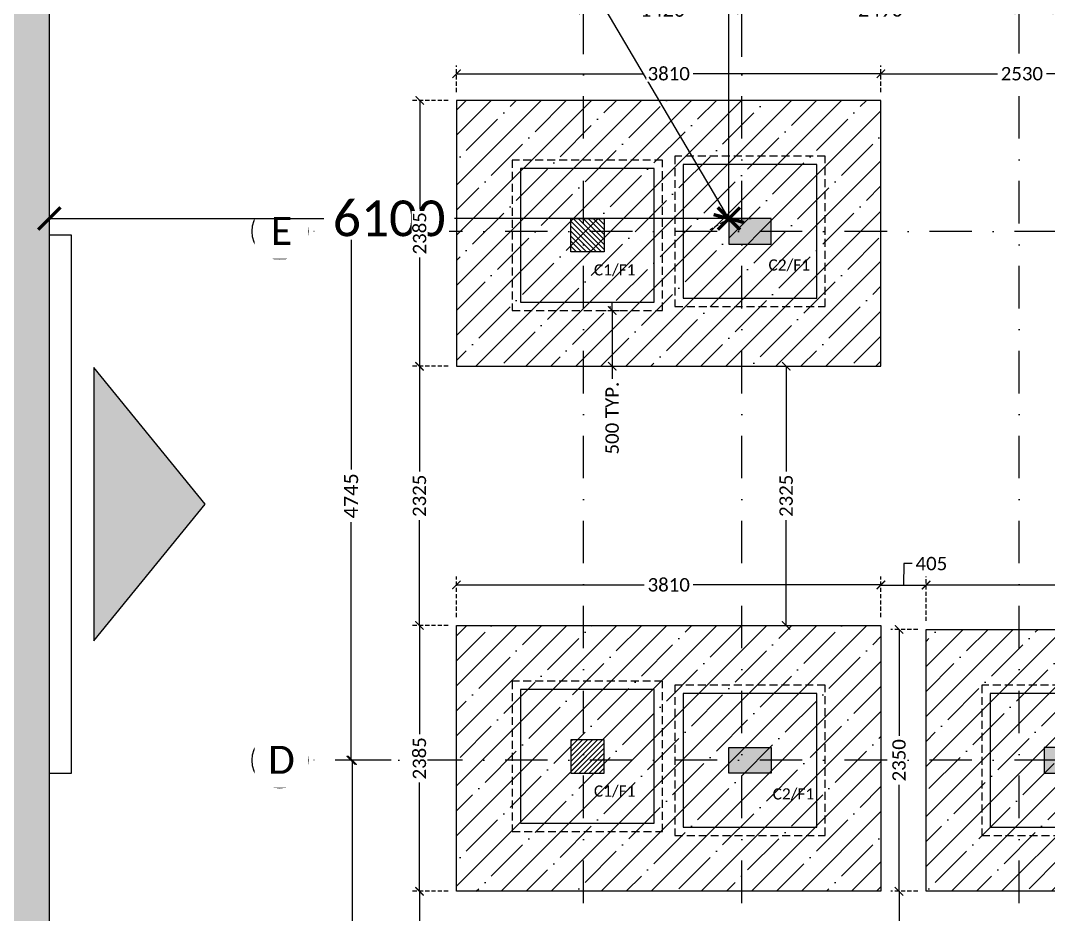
# Model space of a CAD drawing. Header units: millimetres. Extents: x -176651 to 388869, y -18959 to 486614.
# Drawn here: x 216384 to 225611, y 273492 to 281511 of the extents above; entities that cross this region are included whole.
import ezdxf
from ezdxf.xclip import XClip

# ---------------------------------------------------------------- set-up
doc = ezdxf.new("R2010")
doc.units = ezdxf.units.MM
doc.header["$LTSCALE"] = 150
doc.header["$XCLIPFRAME"] = 2
for name, pattern in [('3BHK-W(SB)$0$HIDDEN', [0.375, 0.25, -0.125]), ('DASHDOTX2', [50.8, 25.4, -12.7, 0, -12.7]), ('HIDDEN2', [4.7625, 3.175, -1.5875])]:
    doc.linetypes.add(name, pattern=pattern)
for name, color, linetype in [('ad-Column', 3, 'Continuous'), ('ad-Column Hatch', 125, 'Continuous'), ('ad-Entrance(1625)', 2, 'Continuous'), ('ad-Footing line', 2, 'Continuous'), ('ad-Grid', 8, 'DASHDOTX2'), ('ad-PCC line', 8, 'HIDDEN2'), ('ad-RCC', 3, 'Continuous'), ('ad-RCC Hatch', 125, 'Continuous'), ('ad-Road', 2, 'Continuous'), ('ad-Road Hatch', 8, 'Continuous'), ('ad-Text main', 7, 'Continuous'), ('ad-Wall hatch', 8, 'Continuous')]:
    doc.layers.add(name, color=color, linetype=linetype)
for name, color, linetype, true_color in [('ad-Dimension', 5, 'Continuous', 0x0000ff), ('ad-Footing Excavation', 30, 'Continuous', 0xff7f00), ('ad-Foundation text', 6, 'Continuous', 0xff00ff), ('ad-Plot Boundary', 6, 'Continuous', 0xff00ff)]:
    doc.layers.add(name, color=color, linetype=linetype, true_color=true_color)
doc.styles.get("Standard").update_dxf_attribs({"font": 'calibril.ttf'})
doc.dimstyles.new('A-75-DIM-INT (Framing)', dxfattribs={"dimscale": 100, "dimtxt": 1.6, "dimasz": 1, "dimexe": 1, "dimexo": 1, "dimgap": 0.5, "dimtad": 0, "dimdec": 0, "dimdsep": 46, "dimtxsty": 'Standard', "dimblk": 'ARCHTICK', "dimcen": 0.025, "dimclrd": 5, "dimclre": 5, "dimclrt": 256, "dimazin": 2, "dimtfac": 1, "dimtdec": 0, "dimtmove": 1, "dimatfit": 0, "dimldrblk": 'ARCHTICK', "dimfxl": 1, "dimfxlon": 1, "dimtfill": 1, "dimtolj": 1, "dimtzin": 0, "dimarcsym": 0})
pattern_1 = [(45, (-179236.65, -172034.9), (-224.5064, 224.5064), []), (45, (-179012.14, -172034.9), (-224.5064, 224.5064), [396.875, -79.375, 0, -79.375])]

# ---------------------------------------------------------------- blocks, each defined once
blk = doc.blocks.new('A$C4fb60e89')
at = {"layer": 'ad-Road Hatch', "ltscale": 5, "transparency": 33554687}
h = blk.add_hatch(dxfattribs=at)
h.set_pattern_fill('AR-HBONE', color=256, scale=15)
h.set_pattern_definition([(45, (-193247.7, -428758.8), (0, 2155.2615), [4572, -1524]), (135, (-192170.1, -427681.1), (2e-13, 2155.2615), [4572, -1524])])
h.paths.add_polyline_path([(175594.5, -250241), (169177.9, -249341.1), (167473.5, -249057.1), (167473.5, -138693.9), (101313.5, -138693.9), (101313.5, -199953.9), (101307.7, -237994.6), (101040.4, -268291), (101007.7, -280967.7), (101066.4, -293683.6), (101242.5, -311127.2), (100909.9, -319343.6), (100949.1, -333937.5), (100668.7, -366959.6), (100727.3, -390982.9), (100668.7, -404585.6), (100538.2, -420418.5), (100466.5, -428758.8), (92426.2, -427265.5), (92163.5, -427209.5), (92163.5, -321453.9), (24803.5, -321453.9), (24803.5, -412960.5), (15653.5, -411028.6), (15653.5, -321452.2), (-19535.1, -321452.2), (-34427.5, -319476.7), (-65207.4, -315394.6), (-171770.1, -301268.1), (-185853.9, -298333.1), (-193247.7, -296831.5), (-193244, -292907.6), (-191913.8, -285219.4), (-191838.8, -284678.8), (-183397.4, -286393.2), (-169722.9, -289242.8), (-53141.2, -304697.5), (-18730.1, -309262.2), (15653.3, -309262.2), (15653.5, 703.4), (24803.5, 1114.6), (24803.5, -129543.9), (92163.5, -129543.9), (92163.5, 15133.3), (101313.5, 17712.8), (101313.5, -129543.9), (167473.5, -129543.9), (167473.5, 35551.6), (175738, 37855), (175848.8, 28595.3), (175835.8, 25947.4), (175777.1, 14040.5), (175855.3, 2315.8), (175659.7, -18036.1), (175731.4, -34038.6), (175718.4, -46839.2), (175672.7, -63402.4), (175816.2, -82071.9), (175542.3, -106356), (175490.2, -124640.8), (175574.9, -145018.8), (175731.4, -168892), (175796.6, -181268.8), (175796.6, -192667.4), (175744.5, -208200.3), (175829.2, -223276.8), (175887.9, -234871.1)])
h.paths.add_polyline_path([(24803.5, -309263.9), (92163.5, -309263.9), (92163.5, -138693.9), (24803.5, -138693.9)], flags=16)
at = {"layer": 'ad-Road', "ltscale": 5}
blk.add_lwpolyline([(24803.5, -309263.9), (92163.5, -309263.9), (92163.5, -138693.9), (24803.5, -138693.9)], close=True, dxfattribs=at)
blk = doc.blocks.new('zw$E7CA')
at = {"layer": 'ad-Plot Boundary'}
blk.add_lwpolyline([(0, 0), (33680, 0), (33680, 30050), (0, 30050)], close=True, dxfattribs=at)
blk = doc.blocks.new('zw$A88E')
at = {"layer": 'ad-Plot Boundary', "ltscale": 5}
blk.add_blockref('zw$E7CA', (-150934.5, -206598.9), dxfattribs=at)
blk = doc.blocks.new('zw$68CA')
at = {"layer": 'ad-Entrance(1625)', "ltscale": 5}
h = blk.add_hatch(color=256, dxfattribs=at)
h.dxf.hatch_style = 1
h.paths.add_polyline_path([(-400, -1187.5), (-400, -3637.5), (-1400, -2412.5)])
for points in [[(-200, 0), (0, 0), (0, -4825), (-200, -4825)], [(-400, -1187.5), (-400, -3637.5), (-1400, -2412.5)]]:
    blk.add_lwpolyline(points, close=True, dxfattribs=at)
blk = doc.blocks.new('zw$9E45')
at = {"layer": 'ad-Entrance(1625)', "ltscale": 5, "xscale": -1}
blk.add_blockref('zw$68CA', (24803.5, -149173.9), dxfattribs=at)
blk = doc.blocks.new("Plot's Boundary")
at = {"layer": 'ad-Road', "ltscale": 5}
blk.add_blockref('A$C4fb60e89', (191838.8, 428758.8), dxfattribs=at)
at = {"layer": 'ad-Entrance(1625)', "ltscale": 5}
blk.add_blockref('zw$9E45', (191838.8, 428758.8), dxfattribs=at)
at = {"layer": 'ad-Plot Boundary', "ltscale": 5}
blk.add_blockref('zw$A88E', (367576.8, 466613.8), dxfattribs=at)
blk = doc.blocks.new('_ArchTick')
at = {"color": 0, "linetype": 'ByBlock', "const_width": 0.15}
blk.add_lwpolyline([(-0.5, -0.5), (0.5, 0.5)], dxfattribs=at)
blk = doc.blocks.new('*D377')
at = {"layer": 'ad-Dimension', "lineweight": -2, "transparency": 16777216}
for p, q in [((115, 15069.9), (115, 15574.3)), ((2605, 15194.2), (2605, 15574.3)), ((115, 15494.3), (1125.8, 15494.3)), ((2605, 15494.3), (1594.2, 15494.3))]:
    blk.add_line(p, q, dxfattribs=at)
at = {"layer": 'Defpoints', "color": 0, "transparency": 16777216}
for p in [(2605, 15494.3), (2605, 15114.2), (115, 14989.9)]:
    blk.add_point(p, dxfattribs=at)
at = {"layer": 'ad-Dimension', "lineweight": -2, "transparency": 16777216, "xscale": 80, "yscale": 80, "zscale": 80, "rotation": 180}
blk.add_blockref('_ArchTick', (115, 15494.3), dxfattribs=at)
at = {"layer": 'ad-Dimension', "lineweight": -2, "transparency": 16777216, "xscale": 80, "yscale": 80, "zscale": 80}
blk.add_blockref('_ArchTick', (2605, 15494.3), dxfattribs=at)
at = {"layer": 'ad-Dimension', "transparency": 16777216, "insert": (1360, 15494.3), "char_height": 128, "attachment_point": 5, "bg_fill": 3, "box_fill_scale": 1.1, "bg_fill_color": 256, "bg_fill_true_color": 13158600, "bg_fill_transparency": 0}
blk.add_mtext('\\A1;2490', dxfattribs=at)
blk = doc.blocks.new('*D378')
at = {"layer": 'ad-Dimension', "lineweight": -2, "transparency": 16777216}
for p, q in [((2775.2, 15754.6), (2695.2, 15754.6)), ((2775, 15494.3), (2775.2, 15754.6)), ((2605, 15171.2), (2605, 15574.3)), ((2945, 15194.2), (2945, 15574.3)), ((2605, 15494.3), (2945, 15494.3))]:
    blk.add_line(p, q, dxfattribs=at)
at = {"layer": 'Defpoints', "color": 0, "transparency": 16777216}
for p in [(2945, 15494.3), (2605, 15091.2), (2945, 15114.2)]:
    blk.add_point(p, dxfattribs=at)
at = {"layer": 'ad-Dimension', "lineweight": -2, "transparency": 16777216, "xscale": 80, "yscale": 80, "zscale": 80, "rotation": 180}
blk.add_blockref('_ArchTick', (2605, 15494.3), dxfattribs=at)
at = {"layer": 'ad-Dimension', "lineweight": -2, "transparency": 16777216, "xscale": 80, "yscale": 80, "zscale": 80}
blk.add_blockref('_ArchTick', (2945, 15494.3), dxfattribs=at)
at = {"layer": 'ad-Dimension', "transparency": 16777216, "insert": (2511.4, 15754.6), "char_height": 128, "attachment_point": 5, "bg_fill": 3, "box_fill_scale": 1.1, "bg_fill_color": 256, "bg_fill_true_color": 13158600, "bg_fill_transparency": 0}
blk.add_mtext('\\A1;340', dxfattribs=at)
blk = doc.blocks.new('*D375')
at = {"layer": 'ad-Dimension', "lineweight": -2, "transparency": 16777216}
for p, q in [((-3032, 13505), (-3471.3, 13505)), ((-3391.3, 13505), (-3391.3, 11367.6)), ((-3391.3, 8760), (-3391.3, 10897.4)), ((-3032, 8760), (-3471.3, 8760))]:
    blk.add_line(p, q, dxfattribs=at)
at = {"layer": 'Defpoints', "color": 0, "transparency": 16777216}
for p in [(-2952, 13505), (-3391.3, 8760), (-2952, 8760)]:
    blk.add_point(p, dxfattribs=at)
at = {"layer": 'ad-Dimension', "lineweight": -2, "transparency": 16777216, "xscale": 80, "yscale": 80, "zscale": 80}
for p, rotation in [((-3391.3, 13505), 90), ((-3391.3, 8760), 270)]:
    blk.add_blockref('_ArchTick', p, dxfattribs=dict(at, rotation=rotation))
at = {"layer": 'ad-Dimension', "transparency": 16777216, "insert": (-3391.3, 11132.5), "char_height": 128, "attachment_point": 5, "rotation": 90, "bg_fill": 3, "box_fill_scale": 1.1, "bg_fill_color": 256, "bg_fill_true_color": 13158600, "bg_fill_transparency": 0}
blk.add_mtext('\\A1;4745', dxfattribs=at)
blk = doc.blocks.new('*D379')
at = {"layer": 'ad-Dimension', "lineweight": -2, "transparency": 16777216}
for p, q in [((-3032, 8760), (-3460.2, 8760)), ((-3380.2, 8760), (-3380.2, 6932.9)), ((-3380.2, 4630), (-3380.2, 6457.1)), ((-3132.1, 4630), (-3460.2, 4630))]:
    blk.add_line(p, q, dxfattribs=at)
at = {"layer": 'Defpoints', "color": 0, "transparency": 16777216}
for p in [(-2952, 8760), (-3380.2, 4630), (-3052.1, 4630)]:
    blk.add_point(p, dxfattribs=at)
at = {"layer": 'ad-Dimension', "lineweight": -2, "transparency": 16777216, "xscale": 80, "yscale": 80, "zscale": 80}
for p, rotation in [((-3380.2, 8760), 90), ((-3380.2, 4630), 270)]:
    blk.add_blockref('_ArchTick', p, dxfattribs=dict(at, rotation=rotation))
at = {"layer": 'ad-Dimension', "transparency": 16777216, "insert": (-3380.2, 6695), "char_height": 128, "attachment_point": 5, "rotation": 90, "bg_fill": 3, "box_fill_scale": 1.1, "bg_fill_color": 256, "bg_fill_true_color": 13158600, "bg_fill_transparency": 0}
blk.add_mtext('\\A1;4130', dxfattribs=at)
blk = doc.blocks.new('*D381')
at = {"layer": 'ad-Dimension', "lineweight": -2, "transparency": 16777216}
for p, q in [((-1305, 15095.8), (-1305, 15573.5)), ((115, 15069.9), (115, 15573.5)), ((-1305, 15493.5), (-826.2, 15493.5)), ((115, 15493.5), (-363.8, 15493.5))]:
    blk.add_line(p, q, dxfattribs=at)
at = {"layer": 'Defpoints', "color": 0, "transparency": 16777216}
for p in [(-1305, 15493.5), (-1305, 15015.8), (115, 14989.9)]:
    blk.add_point(p, dxfattribs=at)
at = {"layer": 'ad-Dimension', "lineweight": -2, "transparency": 16777216, "xscale": 80, "yscale": 80, "zscale": 80, "rotation": 180}
blk.add_blockref('_ArchTick', (-1305, 15493.5), dxfattribs=at)
at = {"layer": 'ad-Dimension', "lineweight": -2, "transparency": 16777216, "xscale": 80, "yscale": 80, "zscale": 80}
blk.add_blockref('_ArchTick', (115, 15493.5), dxfattribs=at)
at = {"layer": 'ad-Dimension', "transparency": 16777216, "insert": (-595, 15493.5), "char_height": 128, "attachment_point": 5, "bg_fill": 3, "box_fill_scale": 1.1, "bg_fill_color": 256, "bg_fill_true_color": 13158600, "bg_fill_transparency": 0}
blk.add_mtext('\\A1;1420', dxfattribs=at)
blk = doc.blocks.new('zw$6AA0')
at = {"layer": 'ad-Column Hatch', "transparency": 33554687}
h = blk.add_hatch(color=256, dxfattribs=at)
h.dxf.hatch_style = 1
h.paths.add_polyline_path([(0, -230), (380, -230), (380, 0), (0, 0)])
at = {"layer": 'ad-Column'}
blk.add_lwpolyline([(0, -230), (380, -230), (380, 0), (0, 0)], close=True, dxfattribs=at)
blk = doc.blocks.new('zw$C199')
at = {"layer": 'ad-Column Hatch', "transparency": 33554687}
h = blk.add_hatch(color=256, dxfattribs=at)
h.dxf.hatch_style = 1
h.paths.add_polyline_path([(0, 0), (230, 0), (230, 230), (0, 230)])
at = {"layer": 'ad-Column'}
blk.add_lwpolyline([(0, 0), (230, 0), (230, 230), (0, 230)], close=True, dxfattribs=at)
blk = doc.blocks.new('A$C42b14ea2')
at = {"layer": 'ad-RCC Hatch', "transparency": 33554687}
h = blk.add_hatch(dxfattribs=at)
h.set_pattern_fill('ANSI31', color=256, scale=10)
h.set_pattern_definition([(45, (13250, 8645), (-22.45064, 22.45064), [])])
h.paths.add_polyline_path([(0, 0), (300, 0), (300, 300), (0, 300)])
at = {"layer": 'ad-RCC'}
blk.add_lwpolyline([(0, 0), (300, 0), (300, 300), (0, 300)], close=True, dxfattribs=at)
blk = doc.blocks.new('1625W_Columns')
at = {"layer": 'ad-Column'}
for name, p, rotation in [('zw$6AA0', (0, 13620), 359.9999999999993), ('zw$C199', (2830, 8645), 359.9999999999999)]:
    blk.add_blockref(name, p, dxfattribs=dict(at, rotation=rotation))
at = {"layer": 'ad-Column', "xscale": -1, "rotation": 179.9999999999999}
blk.add_blockref('zw$6AA0', (0, 8645), dxfattribs=at)
at = {"layer": 'ad-RCC', "xscale": -1, "rotation": 180}
blk.add_blockref('A$C42b14ea2', (-1420, 13620), dxfattribs=at)
at = {"layer": 'ad-RCC'}
blk.add_blockref('A$C42b14ea2', (-1420, 8645), dxfattribs=at)
blk = doc.blocks.new('A$C26f4352e')
at = {"layer": 'ad-Foundation text', "char_height": 100, "width": 349.312, "attachment_point": 5}
for s, insert in [('\\pxt5;C2/F1', (-11578, -419.5)), ('\\pxt5;C1/F1', (-13145, -463.7)), ('\\pxt5;C1/F1', (-13145, -5138.7)), ('\\pxt5;C2/F1', (-11540.7, -5164.5))]:
    blk.add_mtext(s, dxfattribs=dict(at, insert=insert))
blk = doc.blocks.new('A$Cf8271b05')
at = {"layer": 'ad-Footing line'}
for points in [[(-1870, -520), (-670, -520), (-670, 680), (-1870, 680)], [(-410, -485), (790, -485), (790, 715), (-410, 715)], [(-1870, -5195), (-670, -5195), (-670, -3995), (-1870, -3995)], [(-410, -5230), (790, -5230), (790, -4030), (-410, -4030)], [(2345, -5230), (3545, -5230), (3545, -4030), (2345, -4030)]]:
    blk.add_lwpolyline(points, close=True, dxfattribs=at)
at = {"layer": 'ad-PCC line', "ltscale": 0.15}
for points in [[(-1945, -595), (-595, -595), (-595, 755), (-1945, 755)], [(-485, -560), (865, -560), (865, 790), (-485, 790)], [(-1945, -5270), (-595, -5270), (-595, -3920), (-1945, -3920)], [(-485, -5305), (865, -5305), (865, -3955), (-485, -3955)], [(2270, -5305), (3620, -5305), (3620, -3955), (2270, -3955)]]:
    blk.add_lwpolyline(points, close=True, dxfattribs=at)
blk = doc.blocks.new('*D386')
at = {"layer": 'ad-Dimension', "linetype": '3BHK-W(SB)$0$HIDDEN', "lineweight": -2, "transparency": 16777216}
for p, q in [((-18220, 2000), (-18220, -200)), ((-12120, 0), (-12120, 200))]:
    blk.add_line(p, q, dxfattribs=at)
at = {"layer": 'ad-Dimension', "lineweight": -2, "transparency": 16777216}
for p, q in [((-18220, 0), (-15756.6, 0)), ((-12120, 0), (-14583.4, 0))]:
    blk.add_line(p, q, dxfattribs=at)
at = {"layer": 'Defpoints', "color": 0, "transparency": 16777216}
for p in [(-18220, 10330), (-18220, 0), (-12120, 0)]:
    blk.add_point(p, dxfattribs=at)
at = {"layer": 'ad-Dimension', "lineweight": -2, "transparency": 16777216, "xscale": 200, "yscale": 200, "zscale": 200, "rotation": 180}
blk.add_blockref('_ArchTick', (-18220, 0), dxfattribs=at)
at = {"layer": 'ad-Dimension', "lineweight": -2, "transparency": 16777216, "xscale": 200, "yscale": 200, "zscale": 200}
blk.add_blockref('_ArchTick', (-12120, 0), dxfattribs=at)
at = {"layer": 'ad-Dimension', "transparency": 16777216, "insert": (-15170, 0), "char_height": 320, "attachment_point": 5, "bg_fill": 3, "box_fill_scale": 1.1, "bg_fill_color": 256, "bg_fill_true_color": 13158600, "bg_fill_transparency": 0}
blk.add_mtext('\\A1;6100', dxfattribs=at)
blk = doc.blocks.new('*D387')
at = {"layer": 'ad-Dimension', "linetype": '3BHK-W(SB)$0$HIDDEN', "lineweight": -2, "transparency": 16777216}
for p, q in [((-14120, 10330), (-11920, 10330)), ((-12120, 0), (-11920, 0))]:
    blk.add_line(p, q, dxfattribs=at)
at = {"layer": 'ad-Dimension', "lineweight": -2, "transparency": 16777216}
for p, q in [((-12120, 10330), (-12120, 5870.8)), ((-12120, 0), (-12120, 4459.2))]:
    blk.add_line(p, q, dxfattribs=at)
at = {"layer": 'Defpoints', "color": 0, "transparency": 16777216}
for p in [(-18220, 10330), (-12120, 10330), (-12120, 0)]:
    blk.add_point(p, dxfattribs=at)
at = {"layer": 'ad-Dimension', "lineweight": -2, "transparency": 16777216, "xscale": 200, "yscale": 200, "zscale": 200}
for p, rotation in [((-12120, 10330), 90), ((-12120, 0), 270)]:
    blk.add_blockref('_ArchTick', p, dxfattribs=dict(at, rotation=rotation))
at = {"layer": 'ad-Dimension', "transparency": 16777216, "insert": (-12120, 5165), "char_height": 320, "attachment_point": 5, "rotation": 90, "bg_fill": 3, "box_fill_scale": 1.1, "bg_fill_color": 256, "bg_fill_true_color": 13158600, "bg_fill_transparency": 0}
blk.add_mtext('\\A1;10330', dxfattribs=at)
blk = doc.blocks.new('*D388')
at = {"layer": 'ad-Dimension', "linetype": '3BHK-W(SB)$0$HIDDEN', "lineweight": -2, "transparency": 16777216}
for p, q in [((-18220, 10330), (-18392.2, 10228.3)), ((-12120, 0), (-12292.2, -101.7))]:
    blk.add_line(p, q, dxfattribs=at)
at = {"layer": 'ad-Dimension', "lineweight": -2, "transparency": 16777216}
for p, q in [((-18220, 10330), (-15527.4, 5770.3)), ((-12120, 0), (-14812.6, 4559.7))]:
    blk.add_line(p, q, dxfattribs=at)
at = {"layer": 'Defpoints', "color": 0, "transparency": 16777216}
for p in [(-18220, 10330), (-18220, 10330), (-12120, 0)]:
    blk.add_point(p, dxfattribs=at)
at = {"layer": 'ad-Dimension', "lineweight": -2, "transparency": 16777216, "xscale": 200, "yscale": 200, "zscale": 200}
for p, rotation in [((-18220, 10330), 120.5624059564926), ((-12120, 0), 300.5624059564926)]:
    blk.add_blockref('_ArchTick', p, dxfattribs=dict(at, rotation=rotation))
at = {"layer": 'ad-Dimension', "transparency": 16777216, "insert": (-15170, 5165), "char_height": 320, "attachment_point": 5, "rotation": 300.56241, "bg_fill": 3, "box_fill_scale": 1.1, "bg_fill_color": 256, "bg_fill_true_color": 13158600, "bg_fill_transparency": 0}
blk.add_mtext('\\A1;11997', dxfattribs=at)
blk = doc.blocks.new('A$Cc8ad2c65')
at = {"layer": 'ad-Wall hatch', "transparency": 33554687}
h = blk.add_hatch(dxfattribs=at)
h.set_pattern_fill('ANSI35', color=256, scale=50)
h.set_pattern_definition(pattern_1)
h.paths.add_polyline_path([(-2445, -1095), (1365, -1095), (1365, 1290), (-2445, 1290)])
h = blk.add_hatch(dxfattribs=at)
h.set_pattern_fill('ANSI35', color=256, scale=50)
h.set_pattern_definition(pattern_1)
h.paths.add_polyline_path([(6315, -5805), (1770, -5805), (1770, -3455), (6315, -3455), (6315, -3230), (8965, -3230), (8965, -5880), (6315, -5880)])
h = blk.add_hatch(dxfattribs=at)
h.set_pattern_fill('ANSI35', color=256, scale=50)
h.set_pattern_definition(pattern_1)
h.paths.add_polyline_path([(-2445, -3420), (1365, -3420), (1365, -5805), (-2445, -5805)])
at = {"layer": 'ad-Footing Excavation'}
for points in [[(-2445, -1095), (1365, -1095), (1365, 1290), (-2445, 1290)], [(-2445, -3420), (1365, -3420), (1365, -5805), (-2445, -5805)]]:
    blk.add_lwpolyline(points, close=True, dxfattribs=at)
blk.add_lwpolyline([(6315, -5805), (1770, -5805), (1770, -3455), (6315, -3455), (6315, -3230), (8965, -3230), (8965, -5880), (6315, -5880), (6315, -5805)], dxfattribs=at)
blk = doc.blocks.new('*D16')
at = {"layer": 'ad-Dimension', "linetype": '3BHK-W(SB)$0$HIDDEN', "lineweight": -2, "transparency": 16777216}
for p, q in [((-575, 685), (-575, 923.8)), ((3235, 685), (3235, 923.8))]:
    blk.add_line(p, q, dxfattribs=at)
at = {"layer": 'ad-Dimension', "lineweight": -2, "transparency": 16777216}
for p, q in [((-575, 848.8), (1109.7, 848.8)), ((3235, 848.8), (1550.3, 848.8))]:
    blk.add_line(p, q, dxfattribs=at)
at = {"layer": 'Defpoints', "color": 0, "transparency": 16777216}
for p in [(3235, 848.8), (-575, 610), (3235, 610)]:
    blk.add_point(p, dxfattribs=at)
at = {"layer": 'ad-Dimension', "lineweight": -2, "transparency": 16777216, "xscale": 75, "yscale": 75, "zscale": 75, "rotation": 180}
blk.add_blockref('_ArchTick', (-575, 848.8), dxfattribs=at)
at = {"layer": 'ad-Dimension', "lineweight": -2, "transparency": 16777216, "xscale": 75, "yscale": 75, "zscale": 75}
blk.add_blockref('_ArchTick', (3235, 848.8), dxfattribs=at)
at = {"layer": 'ad-Dimension', "transparency": 16777216, "insert": (1330, 848.8), "char_height": 120, "attachment_point": 5, "bg_fill": 3, "box_fill_scale": 1.1, "bg_fill_color": 257, "bg_fill_transparency": 0}
blk.add_mtext('\\A1;3810', dxfattribs=at)
blk = doc.blocks.new('*D17')
at = {"layer": 'ad-Dimension', "linetype": '3BHK-W(SB)$0$HIDDEN', "lineweight": -2, "transparency": 16777216}
for p, q in [((3235, 685), (3235, 923.8)), ((5765, 685), (5765, 923.8))]:
    blk.add_line(p, q, dxfattribs=at)
at = {"layer": 'ad-Dimension', "lineweight": -2, "transparency": 16777216}
for p, q in [((3235, 848.8), (4280.4, 848.8)), ((5765, 848.8), (4719.6, 848.8))]:
    blk.add_line(p, q, dxfattribs=at)
at = {"layer": 'Defpoints', "color": 0, "transparency": 16777216}
for p in [(5765, 848.8), (3235, 610), (5765, 610)]:
    blk.add_point(p, dxfattribs=at)
at = {"layer": 'ad-Dimension', "lineweight": -2, "transparency": 16777216, "xscale": 75, "yscale": 75, "zscale": 75, "rotation": 180}
blk.add_blockref('_ArchTick', (3235, 848.8), dxfattribs=at)
at = {"layer": 'ad-Dimension', "lineweight": -2, "transparency": 16777216, "xscale": 75, "yscale": 75, "zscale": 75}
blk.add_blockref('_ArchTick', (5765, 848.8), dxfattribs=at)
at = {"layer": 'ad-Dimension', "transparency": 16777216, "insert": (4500, 848.8), "char_height": 120, "attachment_point": 5, "bg_fill": 3, "box_fill_scale": 1.1, "bg_fill_color": 257, "bg_fill_transparency": 0}
blk.add_mtext('\\A1;2530', dxfattribs=at)
blk = doc.blocks.new('*D28')
at = {"layer": 'ad-Dimension', "linetype": '3BHK-W(SB)$0$HIDDEN', "lineweight": -2, "transparency": 16777216}
for p, q in [((-650, 610), (-980.6, 610)), ((-650, -1775), (-980.6, -1775))]:
    blk.add_line(p, q, dxfattribs=at)
at = {"layer": 'ad-Dimension', "lineweight": -2, "transparency": 16777216}
for p, q in [((-905.6, 610), (-905.6, -365.5)), ((-905.6, -1775), (-905.6, -799.5))]:
    blk.add_line(p, q, dxfattribs=at)
at = {"layer": 'Defpoints', "color": 0, "transparency": 16777216}
for p in [(-905.6, 610), (-575, 610), (-575, -1775)]:
    blk.add_point(p, dxfattribs=at)
at = {"layer": 'ad-Dimension', "lineweight": -2, "transparency": 16777216, "xscale": 75, "yscale": 75, "zscale": 75}
for p, rotation in [((-905.6, 610), 90), ((-905.6, -1775), 270)]:
    blk.add_blockref('_ArchTick', p, dxfattribs=dict(at, rotation=rotation))
at = {"layer": 'ad-Dimension', "transparency": 16777216, "insert": (-905.6, -582.5), "char_height": 120, "attachment_point": 5, "rotation": 90, "bg_fill": 3, "box_fill_scale": 1.1, "bg_fill_color": 257, "bg_fill_transparency": 0}
blk.add_mtext('\\A1;2385', dxfattribs=at)
blk = doc.blocks.new('*D29')
at = {"layer": 'ad-Dimension', "linetype": '3BHK-W(SB)$0$HIDDEN', "lineweight": -2, "transparency": 16777216}
for p, q in [((-650, -1775), (-982.5, -1775)), ((-650, -4100), (-982.5, -4100))]:
    blk.add_line(p, q, dxfattribs=at)
at = {"layer": 'ad-Dimension', "lineweight": -2, "transparency": 16777216}
for p, q in [((-907.5, -1775), (-907.5, -2720.5)), ((-907.5, -4100), (-907.5, -3154.5))]:
    blk.add_line(p, q, dxfattribs=at)
at = {"layer": 'Defpoints', "color": 0, "transparency": 16777216}
for p in [(-575, -1775), (-907.5, -4100), (-575, -4100)]:
    blk.add_point(p, dxfattribs=at)
at = {"layer": 'ad-Dimension', "lineweight": -2, "transparency": 16777216, "xscale": 75, "yscale": 75, "zscale": 75}
for p, rotation in [((-907.5, -1775), 90), ((-907.5, -4100), 270)]:
    blk.add_blockref('_ArchTick', p, dxfattribs=dict(at, rotation=rotation))
at = {"layer": 'ad-Dimension', "transparency": 16777216, "insert": (-907.5, -2937.5), "char_height": 120, "attachment_point": 5, "rotation": 90, "bg_fill": 3, "box_fill_scale": 1.1, "bg_fill_color": 257, "bg_fill_transparency": 0}
blk.add_mtext('\\A1;2325', dxfattribs=at)
blk = doc.blocks.new('*D30')
at = {"layer": 'ad-Dimension', "linetype": '3BHK-W(SB)$0$HIDDEN', "lineweight": -2, "transparency": 16777216}
for p, q in [((-650, -4100), (-982.5, -4100)), ((-650, -6485), (-982.5, -6485))]:
    blk.add_line(p, q, dxfattribs=at)
at = {"layer": 'ad-Dimension', "lineweight": -2, "transparency": 16777216}
for p, q in [((-907.5, -4100), (-907.5, -5075.5)), ((-907.5, -6485), (-907.5, -5509.5))]:
    blk.add_line(p, q, dxfattribs=at)
at = {"layer": 'Defpoints', "color": 0, "transparency": 16777216}
for p in [(-575, -4100), (-907.5, -6485), (-575, -6485)]:
    blk.add_point(p, dxfattribs=at)
at = {"layer": 'ad-Dimension', "lineweight": -2, "transparency": 16777216, "xscale": 75, "yscale": 75, "zscale": 75}
for p, rotation in [((-907.5, -4100), 90), ((-907.5, -6485), 270)]:
    blk.add_blockref('_ArchTick', p, dxfattribs=dict(at, rotation=rotation))
at = {"layer": 'ad-Dimension', "transparency": 16777216, "insert": (-907.5, -5292.5), "char_height": 120, "attachment_point": 5, "rotation": 90, "bg_fill": 3, "box_fill_scale": 1.1, "bg_fill_color": 257, "bg_fill_transparency": 0}
blk.add_mtext('\\A1;2385', dxfattribs=at)
blk = doc.blocks.new('*D31')
at = {"layer": 'ad-Dimension', "linetype": '3BHK-W(SB)$0$HIDDEN', "lineweight": -2, "transparency": 16777216}
for p, q in [((-650, -6485), (-982.5, -6485)), ((-157.5, -8265), (-982.5, -8265))]:
    blk.add_line(p, q, dxfattribs=at)
at = {"layer": 'ad-Dimension', "lineweight": -2, "transparency": 16777216}
for p, q in [((-907.5, -6485), (-907.5, -7158.2)), ((-907.5, -8265), (-907.5, -7591.8))]:
    blk.add_line(p, q, dxfattribs=at)
at = {"layer": 'Defpoints', "color": 0, "transparency": 16777216}
for p in [(-575, -6485), (-907.5, -8265), (885, -8265)]:
    blk.add_point(p, dxfattribs=at)
at = {"layer": 'ad-Dimension', "lineweight": -2, "transparency": 16777216, "xscale": 75, "yscale": 75, "zscale": 75}
for p, rotation in [((-907.5, -6485), 90), ((-907.5, -8265), 270)]:
    blk.add_blockref('_ArchTick', p, dxfattribs=dict(at, rotation=rotation))
at = {"layer": 'ad-Dimension', "transparency": 16777216, "insert": (-907.5, -7375), "char_height": 120, "attachment_point": 5, "rotation": 90, "bg_fill": 3, "box_fill_scale": 1.1, "bg_fill_color": 257, "bg_fill_transparency": 0}
blk.add_mtext('\\A1;1780', dxfattribs=at)
blk = doc.blocks.new('*D37')
at = {"layer": 'ad-Dimension', "lineweight": -2, "transparency": 16777216}
for p, q in [((3440.2, -3545.7), (3437.5, -3738.2)), ((3515.2, -3545.7), (3440.2, -3545.7)), ((3235, -3738.2), (3640, -3738.2))]:
    blk.add_line(p, q, dxfattribs=at)
at = {"layer": 'ad-Dimension', "linetype": '3BHK-W(SB)$0$HIDDEN', "lineweight": -2, "transparency": 16777216}
for p, q in [((3235, -4025), (3235, -3663.2)), ((3640, -4060), (3640, -3663.2))]:
    blk.add_line(p, q, dxfattribs=at)
at = {"layer": 'Defpoints', "color": 0, "transparency": 16777216}
for p in [(3640, -3738.2), (3235, -4100), (3640, -4135)]:
    blk.add_point(p, dxfattribs=at)
at = {"layer": 'ad-Dimension', "lineweight": -2, "transparency": 16777216, "xscale": 75, "yscale": 75, "zscale": 75, "rotation": 180}
blk.add_blockref('_ArchTick', (3235, -3738.2), dxfattribs=at)
at = {"layer": 'ad-Dimension', "lineweight": -2, "transparency": 16777216, "xscale": 75, "yscale": 75, "zscale": 75}
blk.add_blockref('_ArchTick', (3640, -3738.2), dxfattribs=at)
at = {"layer": 'ad-Dimension', "transparency": 16777216, "insert": (3687.7, -3545.7), "char_height": 120, "attachment_point": 5, "bg_fill": 3, "box_fill_scale": 1.1, "bg_fill_color": 257, "bg_fill_transparency": 0}
blk.add_mtext('\\A1;405', dxfattribs=at)
blk = doc.blocks.new('*D38')
at = {"layer": 'ad-Dimension', "linetype": '3BHK-W(SB)$0$HIDDEN', "lineweight": -2, "transparency": 16777216}
for p, q in [((3640, -4060), (3640, -3661.4)), ((8185, -3835), (8185, -3661.4))]:
    blk.add_line(p, q, dxfattribs=at)
at = {"layer": 'ad-Dimension', "lineweight": -2, "transparency": 16777216}
for p, q in [((3640, -3736.4), (5692.1, -3736.4)), ((8185, -3736.4), (6132.9, -3736.4))]:
    blk.add_line(p, q, dxfattribs=at)
at = {"layer": 'Defpoints', "color": 0, "transparency": 16777216}
for p in [(8185, -3736.4), (8185, -3910), (3640, -4135)]:
    blk.add_point(p, dxfattribs=at)
at = {"layer": 'ad-Dimension', "lineweight": -2, "transparency": 16777216, "xscale": 75, "yscale": 75, "zscale": 75, "rotation": 180}
blk.add_blockref('_ArchTick', (3640, -3736.4), dxfattribs=at)
at = {"layer": 'ad-Dimension', "lineweight": -2, "transparency": 16777216, "xscale": 75, "yscale": 75, "zscale": 75}
blk.add_blockref('_ArchTick', (8185, -3736.4), dxfattribs=at)
at = {"layer": 'ad-Dimension', "transparency": 16777216, "insert": (5912.5, -3736.4), "char_height": 120, "attachment_point": 5, "bg_fill": 3, "box_fill_scale": 1.1, "bg_fill_color": 257, "bg_fill_transparency": 0}
blk.add_mtext('\\A1;4545', dxfattribs=at)
blk = doc.blocks.new('*D67')
at = {"layer": 'ad-Dimension', "linetype": '3BHK-W(SB)$0$HIDDEN', "lineweight": -2, "transparency": 16777216}
for p, q in [((-575, -4025), (-575, -3661.4)), ((3235, -4025), (3235, -3661.4))]:
    blk.add_line(p, q, dxfattribs=at)
at = {"layer": 'ad-Dimension', "lineweight": -2, "transparency": 16777216}
for p, q in [((-575, -3736.4), (1109.7, -3736.4)), ((3235, -3736.4), (1550.3, -3736.4))]:
    blk.add_line(p, q, dxfattribs=at)
at = {"layer": 'Defpoints', "color": 0, "transparency": 16777216}
for p in [(3235, -3736.4), (-575, -4100), (3235, -4100)]:
    blk.add_point(p, dxfattribs=at)
at = {"layer": 'ad-Dimension', "lineweight": -2, "transparency": 16777216, "xscale": 75, "yscale": 75, "zscale": 75, "rotation": 180}
blk.add_blockref('_ArchTick', (-575, -3736.4), dxfattribs=at)
at = {"layer": 'ad-Dimension', "lineweight": -2, "transparency": 16777216, "xscale": 75, "yscale": 75, "zscale": 75}
blk.add_blockref('_ArchTick', (3235, -3736.4), dxfattribs=at)
at = {"layer": 'ad-Dimension', "transparency": 16777216, "insert": (1330, -3736.4), "char_height": 120, "attachment_point": 5, "bg_fill": 3, "box_fill_scale": 1.1, "bg_fill_color": 257, "bg_fill_transparency": 0}
blk.add_mtext('\\A1;3810', dxfattribs=at)
blk = doc.blocks.new('*D69')
at = {"layer": 'ad-Dimension', "linetype": '3BHK-W(SB)$0$HIDDEN', "lineweight": -2, "transparency": 16777216}
for p, q in [((3565, -6485), (3322.4, -6485)), ((3565, -8265), (3322.4, -8265))]:
    blk.add_line(p, q, dxfattribs=at)
at = {"layer": 'ad-Dimension', "lineweight": -2, "transparency": 16777216}
for p, q in [((3397.4, -6485), (3397.4, -7158.2)), ((3397.4, -8265), (3397.4, -7591.8))]:
    blk.add_line(p, q, dxfattribs=at)
at = {"layer": 'Defpoints', "color": 0, "transparency": 16777216}
for p in [(3397.4, -6485), (3640, -6485), (3640, -8265)]:
    blk.add_point(p, dxfattribs=at)
at = {"layer": 'ad-Dimension', "lineweight": -2, "transparency": 16777216, "xscale": 75, "yscale": 75, "zscale": 75}
for p, rotation in [((3397.4, -6485), 90), ((3397.4, -8265), 270)]:
    blk.add_blockref('_ArchTick', p, dxfattribs=dict(at, rotation=rotation))
at = {"layer": 'ad-Dimension', "transparency": 16777216, "insert": (3397.4, -7375), "char_height": 120, "attachment_point": 5, "rotation": 90, "bg_fill": 3, "box_fill_scale": 1.1, "bg_fill_color": 257, "bg_fill_transparency": 0}
blk.add_mtext('\\A1;1780', dxfattribs=at)
blk = doc.blocks.new('*D70')
at = {"layer": 'ad-Dimension', "linetype": '3BHK-W(SB)$0$HIDDEN', "lineweight": -2, "transparency": 16777216}
for p, q in [((3565, -4135), (3322.4, -4135)), ((3565, -6485), (3322.4, -6485))]:
    blk.add_line(p, q, dxfattribs=at)
at = {"layer": 'ad-Dimension', "lineweight": -2, "transparency": 16777216}
for p, q in [((3397.4, -4135), (3397.4, -5090.4)), ((3397.4, -6485), (3397.4, -5529.6))]:
    blk.add_line(p, q, dxfattribs=at)
at = {"layer": 'Defpoints', "color": 0, "transparency": 16777216}
for p in [(3397.4, -4135), (3640, -4135), (3640, -6485)]:
    blk.add_point(p, dxfattribs=at)
at = {"layer": 'ad-Dimension', "lineweight": -2, "transparency": 16777216, "xscale": 75, "yscale": 75, "zscale": 75}
for p, rotation in [((3397.4, -4135), 90), ((3397.4, -6485), 270)]:
    blk.add_blockref('_ArchTick', p, dxfattribs=dict(at, rotation=rotation))
at = {"layer": 'ad-Dimension', "transparency": 16777216, "insert": (3397.4, -5310), "char_height": 120, "attachment_point": 5, "rotation": 90, "bg_fill": 3, "box_fill_scale": 1.1, "bg_fill_color": 257, "bg_fill_transparency": 0}
blk.add_mtext('\\A1;2350', dxfattribs=at)
blk = doc.blocks.new('*D71')
at = {"layer": 'ad-Dimension', "linetype": '3BHK-W(SB)$0$HIDDEN', "lineweight": -2, "transparency": 16777216}
for p, q in [((2298.8, -1775), (2459.3, -1775)), ((2298.8, -4100), (2459.3, -4100))]:
    blk.add_line(p, q, dxfattribs=at)
at = {"layer": 'ad-Dimension', "lineweight": -2, "transparency": 16777216}
for p, q in [((2384.3, -1775), (2384.3, -2720.5)), ((2384.3, -4100), (2384.3, -3154.5))]:
    blk.add_line(p, q, dxfattribs=at)
at = {"layer": 'Defpoints', "color": 0, "transparency": 16777216}
for p in [(2223.8, -1775), (2223.8, -4100), (2384.3, -4100)]:
    blk.add_point(p, dxfattribs=at)
at = {"layer": 'ad-Dimension', "lineweight": -2, "transparency": 16777216, "xscale": 75, "yscale": 75, "zscale": 75}
for p, rotation in [((2384.3, -1775), 90), ((2384.3, -4100), 270)]:
    blk.add_blockref('_ArchTick', p, dxfattribs=dict(at, rotation=rotation))
at = {"layer": 'ad-Dimension', "transparency": 16777216, "insert": (2384.3, -2937.5), "char_height": 120, "attachment_point": 5, "rotation": 90, "bg_fill": 3, "box_fill_scale": 1.1, "bg_fill_color": 257, "bg_fill_transparency": 0}
blk.add_mtext('\\A1;2325', dxfattribs=at)
blk = doc.blocks.new('*D93')
at = {"layer": 'ad-Dimension', "linetype": '3BHK-W(SB)$0$HIDDEN', "lineweight": -2, "transparency": 16777216}
for p, q in [((675, -1275), (897.2, -1275)), ((675, -1775), (897.2, -1775))]:
    blk.add_line(p, q, dxfattribs=at)
at = {"layer": 'ad-Dimension', "lineweight": -2, "transparency": 16777216}
for p, q in [((822.2, -1275), (822.2, -1200)), ((822.2, -1275), (822.2, -1775)), ((822.2, -1775), (822.2, -1888.9)), ((822.2, -1775), (822.2, -1850))]:
    blk.add_line(p, q, dxfattribs=at)
at = {"layer": 'Defpoints', "color": 0, "transparency": 16777216}
for p in [(600, -1275), (600, -1775), (822.2, -1775)]:
    blk.add_point(p, dxfattribs=at)
at = {"layer": 'ad-Dimension', "lineweight": -2, "transparency": 16777216, "xscale": 75, "yscale": 75, "zscale": 75}
for p, rotation in [((822.2, -1275), 270), ((822.2, -1775), 90)]:
    blk.add_blockref('_ArchTick', p, dxfattribs=dict(at, rotation=rotation))
at = {"layer": 'ad-Dimension', "transparency": 16777216, "insert": (822.2, -2240.2), "char_height": 120, "attachment_point": 5, "rotation": 90, "bg_fill": 3, "box_fill_scale": 1.1, "bg_fill_color": 257, "bg_fill_transparency": 0}
blk.add_mtext('\\A1;500 TYP.', dxfattribs=at)
blk = doc.blocks.new('1625W_Grid')
at = {"layer": 'ad-Grid', "ltscale": 0.1}
for points in [[(-1305, -3190), (-1305, 15870)], [(115, -3190), (115, 15870)], [(2605, -3190), (2605, 15870)]]:
    blk.add_lwpolyline(points, dxfattribs=at)
at = {"layer": 'ad-Grid', "color": 7, "linetype": 'ByBlock'}
for centre in [(-4030, 13505), (-4030, 8760)]:
    blk.add_circle(centre, 250, dxfattribs=at)
at = {"layer": 'ad-Text main', "char_height": 250, "width": 227.385, "attachment_point": 5, "bg_fill": 2}
for s, insert in [('{\\fCalibri|b0|i0|c0|p34;E}', (-4016.5, 13509)), ('{\\fCalibri|b0|i0|c0|p34;D}', (-4016.5, 8764))]:
    blk.add_mtext(s, dxfattribs=dict(at, insert=insert))
at = {"layer": 'ad-Dimension'}
dim = blk.add_linear_dim(base=(2605, 15494.3), p1=(115, 14989.9), p2=(2605, 15114.2), dimstyle='A-75-DIM-INT (Framing)', override={"dimscale": 80, "dimblk": 'ArchTick', "dimclrd": 256, "dimclre": 256, "dimfxl": 10, "dimtfill": 1, "dimtfillclr": 0}, dxfattribs=at)
dim.commit()
dim.dimension.update_dxf_attribs({"geometry": '*D377', "text_midpoint": (1360, 15494.3)})
at = {"layer": 'ad-Grid', "ltscale": 0.1}
for points in [[(15900, 13505), (-3780, 13505)], [(15900, 8760), (-3780, 8760)]]:
    blk.add_lwpolyline(points, dxfattribs=at)
at = {"layer": 'ad-Dimension'}
dim = blk.add_linear_dim(base=(2945, 15494.3), p1=(2605, 15091.2), p2=(2945, 15114.2), dimstyle='A-75-DIM-INT (Framing)', override={"dimscale": 80, "dimblk": 'ArchTick', "dimclrd": 256, "dimclre": 256, "dimfxl": 10, "dimtfill": 1, "dimtfillclr": 0}, dxfattribs=at)
dim.commit()
dim.dimension.update_dxf_attribs({"geometry": '*D378', "text_midpoint": (2655.2, 15754.6), "dimtype": 128})
dim = blk.add_linear_dim(base=(-1305, 15493.5), p1=(115, 14989.9), p2=(-1305, 15015.8), dimstyle='A-75-DIM-INT (Framing)', override={"dimscale": 80, "dimclrd": 256, "dimclre": 256, "dimfxl": 10}, dxfattribs=at)
dim.commit()
dim.dimension.update_dxf_attribs({"geometry": '*D381', "text_midpoint": (-595, 15493.5)})
dim = blk.add_linear_dim(base=(-3391.3, 8760), p1=(-2952, 13505), p2=(-2952, 8760), angle=90, dimstyle='A-75-DIM-INT (Framing)', override={"dimscale": 80, "dimclrd": 256, "dimclre": 256, "dimfxl": 10}, dxfattribs=at)
dim.commit()
dim.dimension.update_dxf_attribs({"geometry": '*D375', "text_midpoint": (-3391.3, 11132.5)})
dim = blk.add_linear_dim(base=(-3380.2, 4630), p1=(-2952, 8760), p2=(-3052.1, 4630), angle=90, dimstyle='A-75-DIM-INT (Framing)', override={"dimscale": 80, "dimblk": 'ArchTick', "dimclrd": 256, "dimclre": 256, "dimfxl": 10, "dimtfill": 1, "dimtfillclr": 0}, dxfattribs=at)
dim.commit()
dim.dimension.update_dxf_attribs({"geometry": '*D379', "text_midpoint": (-3380.2, 6695)})
blk = doc.blocks.new('A$C7f605f44')
at = {"layer": 'ad-Dimension'}
dim = blk.add_linear_dim(base=(-18220, 0), p1=(-12120, 0), p2=(-18220, 10330), dimstyle='A-75-DIM-INT (Framing)', override={"dimscale": 200, "dimclrd": 256, "dimclre": 256, "dimfxl": 10}, dxfattribs=at)
dim.commit()
dim.dimension.update_dxf_attribs({"geometry": '*D386', "text_midpoint": (-15170, 0)})
dim = blk.add_linear_dim(base=(-12120, 10330), p1=(-12120, 0), p2=(-18220, 10330), angle=90, dimstyle='A-75-DIM-INT (Framing)', override={"dimscale": 200, "dimclrd": 256, "dimclre": 256, "dimfxl": 10}, dxfattribs=at)
dim.commit()
dim.dimension.update_dxf_attribs({"geometry": '*D387', "text_midpoint": (-12120, 5165)})
dim = blk.add_aligned_dim(p1=(-12120, 0), p2=(-18220, 10330), distance=0, dimstyle='A-75-DIM-INT (Framing)', override={"dimscale": 200, "dimclrd": 256, "dimclre": 256, "dimfxl": 10}, dxfattribs=at)
dim.commit()
dim.dimension.update_dxf_attribs({"geometry": '*D388', "text_midpoint": (-15170, 5165)})
blk = doc.blocks.new('1625W_Footing Layout')
ref = blk.add_blockref("Plot's Boundary", (0, 0))
XClip(ref).set_block_clipping_path([(211642.2775057808, 255014.8999686334), (255322.2775057808, 295064.8999686334)])
blk.add_blockref('1625W_Grid', (222742.3, 266114.9))
for name, p in [('A$Cf8271b05', (222742.3, 279504.9)), ('1625W_Columns', (222742.3, 266114.9))]:
    blk.add_blockref(name, p)
at = {"layer": 'ad-Foundation text'}
blk.add_blockref('A$C26f4352e', (234862.3, 279734.9), dxfattribs=at)
at = {"layer": 'ad-Dimension'}
blk.add_blockref('A$C7f605f44', (234862.3, 279734.9), dxfattribs=at)
blk = doc.blocks.new('A$C67460cae')
at = {"layer": 'ad-Dimension'}
for base, p1, p2, picture, middle in [((3235, 848.8), (-575, 610), (3235, 610), '*D16', (1330, 848.8)), ((3235, -3736.4), (-575, -4100), (3235, -4100), '*D67', (1330, -3736.4))]:
    dim = blk.add_linear_dim(base=base, p1=p1, p2=p2, dimstyle='A-75-DIM-INT (Framing)', override={"dimscale": 75, "dimclrd": 256, "dimclre": 256, "dimfxl": 10}, dxfattribs=at)
    dim.commit()
    dim.dimension.update_dxf_attribs({"geometry": picture, "text_midpoint": middle})
dim = blk.add_linear_dim(base=(822.2, -1775), p1=(600, -1275), p2=(600, -1775), angle=90, text='500 TYP.', dimstyle='A-75-DIM-INT (Framing)', override={"dimscale": 75, "dimclrd": 256, "dimclre": 256, "dimfxl": 10}, dxfattribs=at)
dim.commit()
dim.dimension.update_dxf_attribs({"geometry": '*D93', "text_midpoint": (822.2, -2240.2), "dimtype": 128})
dim = blk.add_linear_dim(base=(3397.4, -6485), p1=(3640, -8265), p2=(3640, -6485), angle=90, dimstyle='A-75-DIM-INT (Framing)', override={"dimscale": 75, "dimclrd": 256, "dimclre": 256, "dimfxl": 10}, dxfattribs=at)
dim.commit()
dim.dimension.update_dxf_attribs({"geometry": '*D69', "text_midpoint": (3397.4, -7375)})
dim = blk.add_linear_dim(base=(5765, 848.8), p1=(3235, 610), p2=(5765, 610), dimstyle='A-75-DIM-INT (Framing)', override={"dimscale": 75, "dimclrd": 256, "dimclre": 256, "dimfxl": 10}, dxfattribs=at)
dim.commit()
dim.dimension.update_dxf_attribs({"geometry": '*D17', "text_midpoint": (4500, 848.8)})
for base, p1, p2, picture, middle in [((-905.6, 610), (-575, -1775), (-575, 610), '*D28', (-905.6, -582.5)), ((2384.3, -4100), (2223.8, -1775), (2223.8, -4100), '*D71', (2384.3, -2937.5))]:
    dim = blk.add_linear_dim(base=base, p1=p1, p2=p2, angle=90, dimstyle='A-75-DIM-INT (Framing)', override={"dimscale": 75, "dimclrd": 256, "dimclre": 256, "dimfxl": 10}, dxfattribs=at)
    dim.commit()
    dim.dimension.update_dxf_attribs({"geometry": picture, "text_midpoint": middle})
dim = blk.add_linear_dim(base=(3640, -3738.2), p1=(3235, -4100), p2=(3640, -4135), dimstyle='A-75-DIM-INT (Framing)', override={"dimscale": 75, "dimclrd": 256, "dimclre": 256, "dimfxl": 10}, dxfattribs=at)
dim.commit()
dim.dimension.update_dxf_attribs({"geometry": '*D37', "text_midpoint": (3552.7, -3545.7), "dimtype": 128})
dim = blk.add_linear_dim(base=(-907.5, -4100), p1=(-575, -1775), p2=(-575, -4100), angle=90, dimstyle='A-75-DIM-INT (Framing)', override={"dimscale": 75, "dimclrd": 256, "dimclre": 256, "dimfxl": 10}, dxfattribs=at)
dim.commit()
dim.dimension.update_dxf_attribs({"geometry": '*D29', "text_midpoint": (-907.5, -2937.5)})
dim = blk.add_linear_dim(base=(8185, -3736.4), p1=(3640, -4135), p2=(8185, -3910), dimstyle='A-75-DIM-INT (Framing)', override={"dimscale": 75, "dimclrd": 256, "dimclre": 256, "dimfxl": 10}, dxfattribs=at)
dim.commit()
dim.dimension.update_dxf_attribs({"geometry": '*D38', "text_midpoint": (5912.5, -3736.4)})
for base, p1, p2, picture, middle in [((-907.5, -6485), (-575, -4100), (-575, -6485), '*D30', (-907.5, -5292.5)), ((3397.4, -4135), (3640, -6485), (3640, -4135), '*D70', (3397.4, -5310))]:
    dim = blk.add_linear_dim(base=base, p1=p1, p2=p2, angle=90, dimstyle='A-75-DIM-INT (Framing)', override={"dimscale": 75, "dimclrd": 256, "dimclre": 256, "dimfxl": 10}, dxfattribs=at)
    dim.commit()
    dim.dimension.update_dxf_attribs({"geometry": picture, "text_midpoint": middle})
dim = blk.add_linear_dim(base=(-907.5, -8265), p1=(-575, -6485), p2=(885, -8265), angle=90, dimstyle='A-75-DIM-INT (Framing)', override={"dimscale": 75, "dimclrd": 256, "dimclre": 256, "dimfxl": 10}, dxfattribs=at)
dim.commit()
dim.dimension.update_dxf_attribs({"geometry": '*D31', "text_midpoint": (-907.5, -7375)})

msp = doc.modelspace()

# ---------------------------------------------------------------- block references
ref = msp.add_blockref('1625W_Footing Layout', (0, 0))
XClip(ref).set_block_clipping_path([(-176651.2716480088, -2838.4650931536), (388868.7283519913, 486613.8052760336)])

# ---------------------------------------------------------------- next in the draw order: block references
at = {"layer": 'ad-Footing Excavation'}
msp.add_blockref('A$Cc8ad2c65', (222742.3, 279504.9), dxfattribs=at)

# ---------------------------------------------------------------- next in the draw order: block references
at = {"layer": 'ad-Dimension'}
msp.add_blockref('A$C67460cae', (220872.3, 280184.9), dxfattribs=at)

doc.saveas('drawing.dxf')
